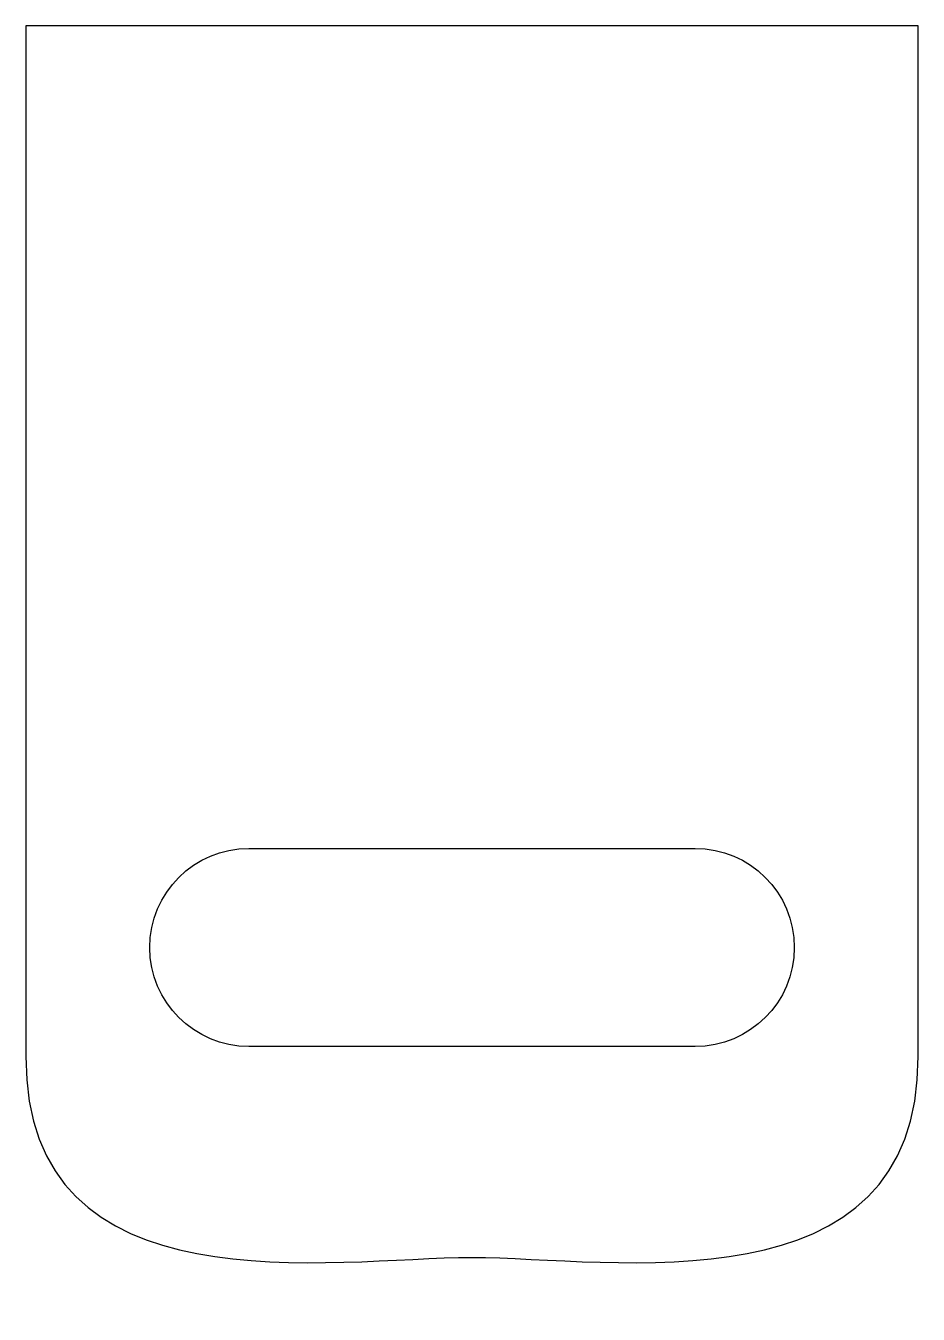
# Model space of a CAD drawing. Header units: centimetres. Extents: x -2.51 to 2.51, y -3.76 to 3.47.
import ezdxf

# ---------------------------------------------------------------- set-up
doc = ezdxf.new("R2010")
doc.units = ezdxf.units.CM
doc.header["$MEASUREMENT"] = 0
doc.layers.add('Camada 1', color=7, linetype='Continuous')

msp = doc.modelspace()

# ---------------------------------------------------------------- linework, layer by layer
at = {"layer": 'Camada 1'}
for points, knots in [([(2.50572, 3.47471), (2.50572, 3.47471), (2.50572, -1.42545), (2.50572, -2.31638), (2.50572, -2.31638), (2.50572, -3.76407), (0.77929, -3.44478), (-0.00002, -3.44478), (-0.00002, -3.44478), (-0.77932, -3.44478), (-2.50572, -3.76408), (-2.50572, -2.31639), (-2.50572, -2.31639), (-2.50572, -1.42546), (-2.50572, 3.47471), (-2.50572, 3.47471), (-2.50572, 3.47471), (-2.50572, 3.47471), (2.50572, 3.47471), (2.50572, 3.47471)], [0, 0, 0, 0, 0.1666667, 0.1666667, 0.1666667, 0.1666667, 0.3333333, 0.3333333, 0.3333333, 0.3333333, 0.5, 0.5, 0.5, 0.5, 0.6666667, 0.6666667, 0.6666667, 0.6666667, 1, 1, 1, 1]), ([(1.80995, -1.70417), (1.80995, -1.39593), (1.56077, -1.14672), (1.25321, -1.14672), (1.25321, -1.14672), (1.25321, -1.14672), (-1.2525, -1.14672), (-1.2525, -1.14672), (-1.2525, -1.14672), (-1.56005, -1.14672), (-1.80924, -1.39593), (-1.80924, -1.70417), (-1.80924, -1.70417), (-1.80924, -1.70417), (-1.80924, -1.70417), (-1.80924, -1.70417), (-1.80924, -1.70417), (-1.80924, -2.01101), (-1.56003, -2.26022), (-1.2525, -2.26022), (-1.2525, -2.26022), (-1.2525, -2.26022), (1.25324, -2.26022), (1.25324, -2.26022), (1.25324, -2.26022), (1.56076, -2.26022), (1.80995, -2.01101), (1.80995, -1.70417), (1.80995, -1.70417), (1.80995, -1.70417), (1.80995, -1.70417), (1.80995, -1.70417)], [0, 0, 0, 0, 0.1111111, 0.1111111, 0.1111111, 0.1111111, 0.2222222, 0.2222222, 0.2222222, 0.2222222, 0.3333333, 0.3333333, 0.3333333, 0.3333333, 0.4444444, 0.4444444, 0.4444444, 0.4444444, 0.5555556, 0.5555556, 0.5555556, 0.5555556, 0.6666667, 0.6666667, 0.6666667, 0.6666667, 0.7777778, 0.7777778, 0.7777778, 0.7777778, 1, 1, 1, 1])]:
    msp.add_open_spline(points, degree=3, knots=knots, dxfattribs=at)

doc.saveas('drawing.dxf')
